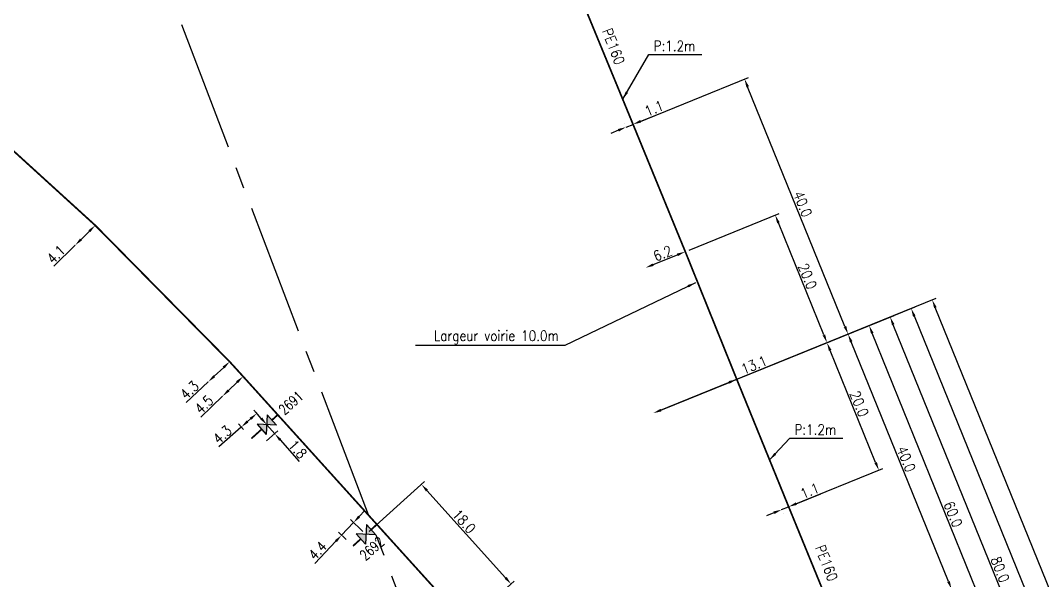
# Model space of a CAD drawing. Header units: millimetres. Extents: x 126999 to 128000, y 154000 to 155000.
# Drawn here: x 127775.3 to 127923.8, y 154167.7 to 154249.1 of the extents above; entities that cross this region are included whole.
import ezdxf
from ezdxf.enums import TextEntityAlignment as Align

# ---------------------------------------------------------------- set-up
doc = ezdxf.new("R2010")
doc.units = ezdxf.units.MM
doc.header["$PDMODE"] = 34
doc.linetypes.add('CENTER2', pattern=[28.575, 19.05, -3.175, 3.175, -3.175])
doc.layers.get('0').update_dxf_attribs({"linetype": 'CONTINUOUS'})
doc.layers.get('DEFPOINTS').update_dxf_attribs({"linetype": 'CONTINUOUS'})
doc.layers.add('G_120', color=4, linetype='CONTINUOUS')
doc.layers.add('G_300', color=7, linetype='CONTINUOUS')
doc.layers.add('G_990', color=7, linetype='CONTINUOUS', plot=False)
doc.styles.add('G_ROMANS', font='ROMANS.SHX', dxfattribs={"width": 0.75})
doc.styles.get("Standard").update_dxf_attribs({"font": 'romans.shx', "width": 0.85})
doc.linetypes.add('G_TYPB_PE', pattern='A,5,-0.3,["o",Standard,S=1.5,R=0,X=0,Y=-0.5],-1.65', length=6.95)
doc.dimstyles.get("Standard").update_dxf_attribs({"dimtxt": 1.5, "dimasz": 1.2, "dimexe": 0.625, "dimexo": 0.625, "dimgap": 0.25, "dimtad": 1, "dimdec": 1, "dimzin": 0, "dimdsep": 46, "dimtxsty": 'Standard', "dimcen": -0.5, "dimadec": 0, "dimazin": 0, "dimtfac": 1, "dimtdec": 1, "dimtmove": 0, "dimatfit": 3, "dimfxl": 1, "dimtolj": 1, "dimtzin": 0, "dimarcsym": 0})

# ---------------------------------------------------------------- blocks, each defined once
blk = doc.blocks.new('*D178')
at = {"layer": 'DEFPOINTS', "color": 0, "linetype": 'Continuous', "transparency": 16777216}
for p in [(127807.66, 154197.38), (127804.68, 154194.51), (127804.68, 154194.51)]:
    blk.add_point(p, dxfattribs=at)
at = {"layer": 'G_120', "color": 0, "linetype": 'Continuous', "lineweight": -2, "transparency": 16777216}
for p, q in [((127806.79, 154196.54), (127805.55, 154195.34)), ((127804.68, 154194.51), (127801.54, 154191.47))]:
    blk.add_line(p, q, dxfattribs=at)
at = {"layer": 'G_120', "color": 0, "linetype": 'Continuous', "transparency": 16777216}
for points in [[(127806.65, 154196.69), (127806.93, 154196.4), (127807.66, 154197.38)], [(127805.41, 154195.49), (127805.69, 154195.2), (127804.68, 154194.51)]]:
    blk.add_solid(points, dxfattribs=at)
at = {"layer": 'G_120', "color": 0, "linetype": 'Continuous', "transparency": 16777216, "insert": (127801.99, 154193.29), "char_height": 1.5, "attachment_point": 5, "rotation": 43.9895}
blk.add_mtext('\\A1;4.5', dxfattribs=at)
blk = doc.blocks.new('*D179')
at = {"layer": 'DEFPOINTS', "color": 0, "linetype": 'Continuous', "transparency": 16777216}
for p in [(127805.71, 154199.52), (127802.59, 154196.58), (127802.59, 154196.58)]:
    blk.add_point(p, dxfattribs=at)
at = {"layer": 'G_120', "color": 0, "linetype": 'Continuous', "lineweight": -2, "transparency": 16777216}
for p, q in [((127804.84, 154198.7), (127803.46, 154197.4)), ((127802.59, 154196.58), (127799.4, 154193.59))]:
    blk.add_line(p, q, dxfattribs=at)
at = {"layer": 'G_120', "color": 0, "linetype": 'Continuous', "transparency": 16777216}
for points in [[(127804.7, 154198.84), (127804.98, 154198.55), (127805.71, 154199.52)], [(127803.33, 154197.55), (127803.6, 154197.26), (127802.59, 154196.58)]]:
    blk.add_solid(points, dxfattribs=at)
at = {"layer": 'G_120', "color": 0, "linetype": 'Continuous', "transparency": 16777216, "insert": (127799.87, 154195.4), "char_height": 1.5, "attachment_point": 5, "rotation": 43.2192}
blk.add_mtext('\\A1;4.3', dxfattribs=at)
blk = doc.blocks.new('*D180')
at = {"layer": 'DEFPOINTS', "color": 0, "linetype": 'Continuous', "transparency": 16777216}
for p in [(127786.18, 154219.33), (127783.26, 154216.44), (127783.26, 154216.44)]:
    blk.add_point(p, dxfattribs=at)
at = {"layer": 'G_120', "color": 0, "linetype": 'Continuous', "lineweight": -2, "transparency": 16777216}
for p, q in [((127785.33, 154218.49), (127784.11, 154217.29)), ((127783.26, 154216.44), (127780.18, 154213.41))]:
    blk.add_line(p, q, dxfattribs=at)
at = {"layer": 'G_120', "color": 0, "linetype": 'Continuous', "transparency": 16777216}
for points in [[(127785.19, 154218.63), (127785.47, 154218.35), (127786.18, 154219.33)], [(127783.97, 154217.43), (127784.25, 154217.14), (127783.26, 154216.44)]]:
    blk.add_solid(points, dxfattribs=at)
at = {"layer": 'G_120', "color": 0, "linetype": 'Continuous', "transparency": 16777216, "insert": (127780.48, 154215.1), "char_height": 1.5, "attachment_point": 5, "rotation": 44.6516}
blk.add_mtext('\\A1;4.1', dxfattribs=at)
blk = doc.blocks.new('*D60')
at = {"layer": 'DEFPOINTS', "color": 0, "linetype": 'Continuous', "transparency": 16777216}
for p in [(127879.39, 154196.96), (127879.39, 154196.96), (127867.25, 154192.04)]:
    blk.add_point(p, dxfattribs=at)
at = {"layer": 'G_120', "color": 0, "linetype": 'Continuous', "lineweight": -2, "transparency": 16777216}
for p, q in [((127879.39, 154196.96), (127884.06, 154198.86)), ((127868.36, 154192.49), (127878.28, 154196.51))]:
    blk.add_line(p, q, dxfattribs=at)
at = {"layer": 'G_120', "color": 0, "linetype": 'Continuous', "transparency": 16777216}
for points in [[(127878.2, 154196.7), (127878.35, 154196.33), (127879.39, 154196.96)], [(127868.29, 154192.67), (127868.44, 154192.3), (127867.25, 154192.04)]]:
    blk.add_solid(points, dxfattribs=at)
at = {"layer": 'G_120', "color": 0, "linetype": 'Continuous', "transparency": 16777216, "insert": (127881.9, 154199.06), "char_height": 1.5, "attachment_point": 5, "rotation": 22.0911}
blk.add_mtext('\\A1;13.1', dxfattribs=at)
blk = doc.blocks.new('*D62')
at = {"layer": 'DEFPOINTS', "color": 0, "linetype": 'Continuous', "transparency": 16777216}
for p in [(127863.3, 154233.6), (127864.32, 154234.01), (127864.32, 154234.01)]:
    blk.add_point(p, dxfattribs=at)
at = {"layer": 'G_120', "color": 0, "linetype": 'Continuous', "lineweight": -2, "transparency": 16777216}
for p, q in [((127864.08, 154234.59), (127864.08, 154234.59)), ((127865.43, 154234.47), (127868.97, 154235.9)), ((127862.19, 154233.15), (127861.08, 154232.7)), ((127863.06, 154234.18), (127863.06, 154234.18)), ((127863.3, 154233.6), (127864.32, 154234.01))]:
    blk.add_line(p, q, dxfattribs=at)
at = {"layer": 'G_120', "color": 0, "linetype": 'Continuous', "transparency": 16777216}
for points in [[(127865.36, 154234.65), (127865.51, 154234.28), (127864.32, 154234.01)], [(127862.11, 154233.33), (127862.26, 154232.96), (127863.3, 154233.6)]]:
    blk.add_solid(points, dxfattribs=at)
at = {"layer": 'G_120', "color": 0, "linetype": 'Continuous', "transparency": 16777216, "insert": (127867.38, 154236.34), "char_height": 1.5, "attachment_point": 5, "rotation": 22.0911}
blk.add_mtext('\\A1;1.1', dxfattribs=at)
blk = doc.blocks.new('*D63')
at = {"layer": 'DEFPOINTS', "color": 0, "linetype": 'Continuous', "transparency": 16777216}
for p in [(127871.88, 154215.5), (127871.88, 154215.5), (127866.14, 154213.17)]:
    blk.add_point(p, dxfattribs=at)
at = {"layer": 'G_120', "color": 0, "linetype": 'Continuous', "lineweight": -2, "transparency": 16777216}
blk.add_line((127867.25, 154213.62), (127870.77, 154215.05), dxfattribs=at)
at = {"layer": 'G_120', "color": 0, "linetype": 'Continuous', "transparency": 16777216}
for points in [[(127870.69, 154215.23), (127870.85, 154214.86), (127871.88, 154215.5)], [(127867.17, 154213.8), (127867.32, 154213.43), (127866.14, 154213.17)]]:
    blk.add_solid(points, dxfattribs=at)
at = {"layer": 'G_120', "color": 0, "linetype": 'Continuous', "transparency": 16777216, "insert": (127868.63, 154215.26), "char_height": 1.5, "attachment_point": 5, "rotation": 22.0911}
blk.add_mtext('\\A1;6.2', dxfattribs=at)
blk = doc.blocks.new('*D64')
at = {"layer": 'DEFPOINTS', "color": 0, "linetype": 'Continuous', "transparency": 16777216}
for p in [(127886.93, 154178.44), (127886.93, 154178.44), (127885.91, 154178.02)]:
    blk.add_point(p, dxfattribs=at)
at = {"layer": 'G_120', "color": 0, "linetype": 'Continuous', "lineweight": -2, "transparency": 16777216}
for p, q in [((127888.04, 154178.89), (127891.59, 154180.33)), ((127885.91, 154178.02), (127886.93, 154178.44)), ((127884.8, 154177.57), (127883.69, 154177.12)), ((127886.15, 154177.45), (127886.15, 154177.45)), ((127887.17, 154177.86), (127887.17, 154177.86))]:
    blk.add_line(p, q, dxfattribs=at)
at = {"layer": 'G_120', "color": 0, "linetype": 'Continuous', "transparency": 16777216}
for points in [[(127887.97, 154179.08), (127888.12, 154178.7), (127886.93, 154178.44)], [(127884.72, 154177.76), (127884.88, 154177.39), (127885.91, 154178.02)]]:
    blk.add_solid(points, dxfattribs=at)
at = {"layer": 'G_120', "color": 0, "linetype": 'Continuous', "transparency": 16777216, "insert": (127889.99, 154180.76), "char_height": 1.5, "attachment_point": 5, "rotation": 22.0911}
blk.add_mtext('\\A1;1.1', dxfattribs=at)
blk = doc.blocks.new('*D70')
at = {"layer": 'DEFPOINTS', "color": 0, "linetype": 'Continuous', "transparency": 16777216}
for p in [(127884.98, 154220.82), (127871.88, 154215.5), (127867.25, 154192.04)]:
    blk.add_point(p, dxfattribs=at)
at = {"layer": 'G_120', "color": 0, "linetype": 'Continuous', "lineweight": -2, "transparency": 16777216}
for p, q in [((127872.46, 154215.73), (127885.56, 154221.05)), ((127892.05, 154203.4), (127885.43, 154219.7)), ((127867.83, 154192.27), (127893.08, 154202.52))]:
    blk.add_line(p, q, dxfattribs=at)
at = {"layer": 'G_120', "color": 0, "linetype": 'Continuous', "transparency": 16777216}
for points in [[(127885.62, 154219.78), (127885.25, 154219.63), (127884.98, 154220.82)], [(127892.24, 154203.47), (127891.87, 154203.32), (127892.5, 154202.28)]]:
    blk.add_solid(points, dxfattribs=at)
at = {"layer": 'G_120', "color": 0, "linetype": 'Continuous', "transparency": 16777216, "insert": (127889.67, 154211.93), "char_height": 1.5, "attachment_point": 5, "rotation": 292.0911}
blk.add_mtext('\\A1;20.0', dxfattribs=at)
blk = doc.blocks.new('*D71')
at = {"layer": 'DEFPOINTS', "color": 0, "linetype": 'Continuous', "transparency": 16777216}
for p in [(127880.52, 154240.59), (127864.32, 154234.01), (127867.25, 154192.04)]:
    blk.add_point(p, dxfattribs=at)
at = {"layer": 'G_120', "color": 0, "linetype": 'Continuous', "lineweight": -2, "transparency": 16777216}
for p, q in [((127864.9, 154234.25), (127881.1, 154240.82)), ((127895.11, 154204.64), (127880.97, 154239.48)), ((127867.83, 154192.27), (127896.14, 154203.76))]:
    blk.add_line(p, q, dxfattribs=at)
at = {"layer": 'G_120', "color": 0, "linetype": 'Continuous', "transparency": 16777216}
for points in [[(127881.16, 154239.55), (127880.78, 154239.4), (127880.52, 154240.59)], [(127895.3, 154204.71), (127894.93, 154204.56), (127895.56, 154203.53)]]:
    blk.add_solid(points, dxfattribs=at)
at = {"layer": 'G_120', "color": 0, "linetype": 'Continuous', "transparency": 16777216, "insert": (127888.97, 154222.43), "char_height": 1.5, "attachment_point": 5, "rotation": 292.0911}
blk.add_mtext('\\A1;40.0', dxfattribs=at)
blk = doc.blocks.new('*D72')
at = {"layer": 'DEFPOINTS', "color": 0, "linetype": 'Continuous', "transparency": 16777216}
for p in [(127892.5, 154202.28), (127867.25, 154192.04), (127886.93, 154178.44)]:
    blk.add_point(p, dxfattribs=at)
at = {"layer": 'G_120', "color": 0, "linetype": 'Continuous', "lineweight": -2, "transparency": 16777216}
for p, q in [((127867.83, 154192.27), (127893.08, 154202.52)), ((127899.57, 154184.87), (127892.96, 154201.17)), ((127887.51, 154178.67), (127900.6, 154183.99))]:
    blk.add_line(p, q, dxfattribs=at)
at = {"layer": 'G_120', "color": 0, "linetype": 'Continuous', "transparency": 16777216}
for points in [[(127893.14, 154201.25), (127892.77, 154201.1), (127892.5, 154202.28)], [(127899.76, 154184.94), (127899.39, 154184.79), (127900.03, 154183.75)]]:
    blk.add_solid(points, dxfattribs=at)
at = {"layer": 'G_120', "color": 0, "linetype": 'Continuous', "transparency": 16777216, "insert": (127897.19, 154193.4), "char_height": 1.5, "attachment_point": 5, "rotation": 292.0911}
blk.add_mtext('\\A1;20.0', dxfattribs=at)
blk = doc.blocks.new('*D73')
at = {"layer": 'DEFPOINTS', "color": 0, "linetype": 'Continuous', "transparency": 16777216}
for p in [(127895.56, 154203.53), (127867.25, 154192.04), (127894.51, 154159.93)]:
    blk.add_point(p, dxfattribs=at)
at = {"layer": 'G_120', "color": 0, "linetype": 'Continuous', "lineweight": -2, "transparency": 16777216}
for p, q in [((127867.83, 154192.27), (127896.14, 154203.76)), ((127910.15, 154167.57), (127896.01, 154202.41)), ((127895.09, 154160.17), (127911.18, 154166.7))]:
    blk.add_line(p, q, dxfattribs=at)
at = {"layer": 'G_120', "color": 0, "linetype": 'Continuous', "transparency": 16777216}
for points in [[(127896.2, 154202.49), (127895.83, 154202.34), (127895.56, 154203.53)], [(127910.34, 154167.65), (127909.97, 154167.5), (127910.6, 154166.46)]]:
    blk.add_solid(points, dxfattribs=at)
at = {"layer": 'G_120', "color": 0, "linetype": 'Continuous', "transparency": 16777216, "insert": (127904.01, 154185.37), "char_height": 1.5, "attachment_point": 5, "rotation": 292.0911}
blk.add_mtext('\\A1;40.0', dxfattribs=at)
blk = doc.blocks.new('*D74')
at = {"layer": 'DEFPOINTS', "color": 0, "linetype": 'Continuous', "transparency": 16777216}
for p in [(127898.62, 154204.77), (127867.25, 154192.04), (127902, 154141.38)]:
    blk.add_point(p, dxfattribs=at)
at = {"layer": 'G_120', "color": 0, "linetype": 'Continuous', "lineweight": -2, "transparency": 16777216}
for p, q in [((127867.83, 154192.27), (127899.2, 154205)), ((127920.73, 154150.28), (127899.07, 154203.66)), ((127902.58, 154141.62), (127921.76, 154149.41))]:
    blk.add_line(p, q, dxfattribs=at)
at = {"layer": 'G_120', "color": 0, "linetype": 'Continuous', "transparency": 16777216}
for points in [[(127899.26, 154203.73), (127898.89, 154203.58), (127898.62, 154204.77)], [(127920.92, 154150.36), (127920.55, 154150.21), (127921.18, 154149.17)]]:
    blk.add_solid(points, dxfattribs=at)
at = {"layer": 'G_120', "color": 0, "linetype": 'Continuous', "transparency": 16777216, "insert": (127910.83, 154177.35), "char_height": 1.5, "attachment_point": 5, "rotation": 292.0911}
blk.add_mtext('\\A1;60.0', dxfattribs=at)
blk = doc.blocks.new('*D75')
at = {"layer": 'DEFPOINTS', "color": 0, "linetype": 'Continuous', "transparency": 16777216}
for p in [(127901.68, 154206.01), (127867.25, 154192.04), (127909.76, 154122.95)]:
    blk.add_point(p, dxfattribs=at)
at = {"layer": 'G_120', "color": 0, "linetype": 'Continuous', "lineweight": -2, "transparency": 16777216}
for p, q in [((127867.83, 154192.27), (127902.26, 154206.24)), ((127931.31, 154132.99), (127902.13, 154204.9)), ((127910.34, 154123.19), (127932.34, 154132.12))]:
    blk.add_line(p, q, dxfattribs=at)
at = {"layer": 'G_120', "color": 0, "linetype": 'Continuous', "transparency": 16777216}
for points in [[(127902.31, 154204.97), (127901.94, 154204.82), (127901.68, 154206.01)], [(127931.5, 154133.07), (127931.13, 154132.92), (127931.76, 154131.88)]]:
    blk.add_solid(points, dxfattribs=at)
at = {"layer": 'G_120', "color": 0, "linetype": 'Continuous', "transparency": 16777216, "insert": (127917.65, 154169.32), "char_height": 1.5, "attachment_point": 5, "rotation": 292.0911}
blk.add_mtext('\\A1;80.0', dxfattribs=at)
blk = doc.blocks.new('*D76')
at = {"layer": 'DEFPOINTS', "color": 0, "linetype": 'Continuous', "transparency": 16777216}
for p in [(127904.73, 154207.25), (127867.25, 154192.04), (127917.28, 154104.42)]:
    blk.add_point(p, dxfattribs=at)
at = {"layer": 'G_120', "color": 0, "linetype": 'Continuous', "lineweight": -2, "transparency": 16777216}
for p, q in [((127867.83, 154192.27), (127905.31, 154207.48)), ((127941.89, 154115.7), (127905.19, 154206.14)), ((127917.86, 154104.65), (127942.92, 154114.83))]:
    blk.add_line(p, q, dxfattribs=at)
at = {"layer": 'G_120', "color": 0, "linetype": 'Continuous', "transparency": 16777216}
for points in [[(127905.37, 154206.21), (127905, 154206.06), (127904.73, 154207.25)], [(127942.08, 154115.78), (127941.71, 154115.63), (127942.34, 154114.59)]]:
    blk.add_solid(points, dxfattribs=at)
at = {"layer": 'G_120', "color": 0, "linetype": 'Continuous', "transparency": 16777216, "insert": (127924.47, 154161.3), "char_height": 1.5, "attachment_point": 5, "rotation": 292.0911}
blk.add_mtext('\\A1;100.0', dxfattribs=at)
blk = doc.blocks.new('*D77')
at = {"layer": 'DEFPOINTS', "color": 0, "linetype": 'Continuous', "transparency": 16777216}
for p in [(127907.79, 154208.49), (127867.25, 154192.04), (127925.03, 154085.98)]:
    blk.add_point(p, dxfattribs=at)
at = {"layer": 'G_120', "color": 0, "linetype": 'Continuous', "lineweight": -2, "transparency": 16777216}
for p, q in [((127867.83, 154192.27), (127908.37, 154208.73)), ((127952.47, 154098.41), (127908.24, 154207.38)), ((127925.6, 154086.21), (127953.5, 154097.53))]:
    blk.add_line(p, q, dxfattribs=at)
at = {"layer": 'G_120', "color": 0, "linetype": 'Continuous', "transparency": 16777216}
for points in [[(127908.43, 154207.45), (127908.06, 154207.3), (127907.79, 154208.49)], [(127952.66, 154098.49), (127952.29, 154098.34), (127952.92, 154097.3)]]:
    blk.add_solid(points, dxfattribs=at)
at = {"layer": 'G_120', "color": 0, "linetype": 'Continuous', "transparency": 16777216, "insert": (127931.28, 154153.27), "char_height": 1.5, "attachment_point": 5, "rotation": 292.0911}
blk.add_mtext('\\A1;120.0', dxfattribs=at)
blk = doc.blocks.new('G_300_04')
h = blk.add_hatch(color=256)
h.paths.add_polyline_path([(-1, 1), (-1, -1), (0, 0)])
h.paths.add_polyline_path([(1, 1), (0, 0), (1, -1)])
at = {"flags": 128}
for points in [[(1, 1), (-1, -1)], [(1, -1), (-1, 1)], [(-1, 1), (-1, -1)], [(1, 1), (1, -1)]]:
    blk.add_lwpolyline(points, dxfattribs=at)
at = {"color": 0, "linetype": 'Continuous', "style": 'G_ROMANS', "width": 0.75}
blk.add_attdef('NUM', text='', height=1.5, dxfattribs=at).set_placement((0, 2.07), align=Align.MIDDLE)
at = {"color": 0, "linetype": 'Continuous', "style": 'G_ROMANS', "width": 0.75, "flags": 3}
for tag, p in [('DEF_LEG', (0, -2.5)), ('DEF_COUP', (0, -5)), ('DEF_TYPE', (0, -7.5))]:
    blk.add_attdef(tag, text='', height=1.2, dxfattribs=at).set_placement(p, align=Align.MIDDLE)
blk = doc.blocks.new('*D93')
at = {"layer": 'DEFPOINTS', "color": 0, "linetype": 'Continuous', "transparency": 16777216}
for p in [(127823.7, 154176.15), (127825.52, 154174.44), (127823.08, 154173.27)]:
    blk.add_point(p, dxfattribs=at)
at = {"layer": 'G_300', "color": 0, "linetype": 'Continuous', "lineweight": -2, "transparency": 16777216}
for p, q in [((127824.53, 154177.02), (127825.35, 154177.89)), ((127823.7, 154176.15), (127821.97, 154174.31)), ((127825.06, 154174.87), (127823.25, 154176.58)), ((127822.62, 154173.69), (127821.51, 154174.74)), ((127821.14, 154173.44), (127818.1, 154170.22))]:
    blk.add_line(p, q, dxfattribs=at)
at = {"layer": 'G_300', "color": 0, "linetype": 'Continuous', "transparency": 16777216}
for points in [[(127824.38, 154177.16), (127824.67, 154176.88), (127823.7, 154176.15)], [(127821, 154173.58), (127821.29, 154173.3), (127821.97, 154174.31)]]:
    blk.add_solid(points, dxfattribs=at)
at = {"layer": 'G_300', "color": 0, "linetype": 'Continuous', "transparency": 16777216, "insert": (127818.48, 154172.08), "char_height": 1.5, "attachment_point": 5, "rotation": 46.6184}
blk.add_mtext('\\A1;4.4', dxfattribs=at)
blk = doc.blocks.new('*D94')
at = {"layer": 'DEFPOINTS', "color": 0, "linetype": 'Continuous', "transparency": 16777216}
for p in [(127811.1, 154190.37), (127811.1, 154190.37), (127810.61, 154187.59)]:
    blk.add_point(p, dxfattribs=at)
at = {"layer": 'G_300', "color": 0, "linetype": 'Continuous', "lineweight": -2, "transparency": 16777216}
for p, q in [((127810.31, 154191.27), (127809.52, 154192.17)), ((127811.1, 154190.37), (127812.26, 154189.05)), ((127811.08, 154188), (127812.73, 154189.46)), ((127813.06, 154188.15), (127815.83, 154185.01))]:
    blk.add_line(p, q, dxfattribs=at)
at = {"layer": 'G_300', "color": 0, "linetype": 'Continuous', "transparency": 16777216}
for points in [[(127810.46, 154191.4), (127810.16, 154191.13), (127811.1, 154190.37)], [(127813.21, 154188.28), (127812.91, 154188.02), (127812.26, 154189.05)]]:
    blk.add_solid(points, dxfattribs=at)
at = {"layer": 'G_300', "color": 0, "linetype": 'Continuous', "transparency": 16777216, "insert": (127815.59, 154186.79), "char_height": 1.5, "attachment_point": 5, "rotation": 311.4255}
blk.add_mtext('\\A1;1.8', dxfattribs=at)
blk = doc.blocks.new('*D95')
at = {"layer": 'DEFPOINTS', "color": 0, "linetype": 'Continuous', "transparency": 16777216}
for p in [(127809.65, 154192.01), (127811.1, 154190.37), (127808.15, 154189.18)]:
    blk.add_point(p, dxfattribs=at)
at = {"layer": 'G_300', "color": 0, "linetype": 'Continuous', "lineweight": -2, "transparency": 16777216}
for p, q in [((127810.69, 154190.83), (127809.24, 154192.48)), ((127807.4, 154190.02), (127804.12, 154187.13)), ((127807.73, 154189.65), (127806.98, 154190.49)), ((127808.75, 154191.22), (127808.3, 154190.82))]:
    blk.add_line(p, q, dxfattribs=at)
at = {"layer": 'G_300', "color": 0, "linetype": 'Continuous', "transparency": 16777216}
for points in [[(127808.62, 154191.37), (127808.88, 154191.07), (127809.65, 154192.01)], [(127808.17, 154190.97), (127808.43, 154190.67), (127807.4, 154190.02)]]:
    blk.add_solid(points, dxfattribs=at)
at = {"layer": 'G_300', "color": 0, "linetype": 'Continuous', "transparency": 16777216, "insert": (127804.65, 154188.93), "char_height": 1.5, "attachment_point": 5, "rotation": 41.4255}
blk.add_mtext('\\A1;4.3', dxfattribs=at)
blk = doc.blocks.new('*D96')
at = {"layer": 'DEFPOINTS', "color": 0, "linetype": 'Continuous', "transparency": 16777216}
for p in [(127825.52, 154174.44), (127846.6, 154167.22), (127840.75, 154161.95)]:
    blk.add_point(p, dxfattribs=at)
at = {"layer": 'G_300', "color": 0, "linetype": 'Continuous', "lineweight": -2, "transparency": 16777216}
for p, q in [((127825.98, 154174.86), (127834.04, 154182.11)), ((127834.38, 154180.8), (127845.8, 154168.11)), ((127841.22, 154162.37), (127847.07, 154167.64))]:
    blk.add_line(p, q, dxfattribs=at)
at = {"layer": 'G_300', "color": 0, "linetype": 'Continuous', "transparency": 16777216}
for points in [[(127834.52, 154180.94), (127834.23, 154180.67), (127833.57, 154181.69)], [(127845.95, 154168.25), (127845.65, 154167.98), (127846.6, 154167.22)]]:
    blk.add_solid(points, dxfattribs=at)
at = {"layer": 'G_300', "color": 0, "linetype": 'Continuous', "transparency": 16777216, "insert": (127839.76, 154176.31), "char_height": 1.5, "attachment_point": 5, "rotation": 312.0052}
blk.add_mtext('\\A1;18.0', dxfattribs=at)

msp = doc.modelspace()

# ---------------------------------------------------------------- linework, layer by layer
at = {"layer": 'G_120', "linetype": 'G_TYPB_PE', "const_width": 0.25, "flags": 128}
for points in [[(127960.73, 153999.94), (127960.73, 153999.94), (127954.83, 154014.29), (127948.87, 154028.06), (127943.1, 154041.91), (127934.26, 154063.37), (127934.26, 154063.37), (127934.26, 154063.37), (127925.03, 154085.98), (127917.28, 154104.42), (127909.76, 154122.95), (127902, 154141.38), (127894.51, 154159.93), (127886.93, 154178.44), (127879.39, 154196.96), (127871.91, 154215.51), (127864.32, 154234.01), (127857.06, 154251.63), (127849.56, 154270.18), (127846.01, 154279.53), (127842.22, 154288.79), (127834.45, 154307.22), (127828.85, 154320.86)], [(127811.85, 154191.03), (127812.7, 154191.8)], [(127808.87, 154188.36), (127810.36, 154189.7)], [(127826.26, 154175.11), (127826.57, 154175.39)], [(127826.57, 154175.39), (127827.1, 154175.87)], [(127823.63, 154172.74), (127824.77, 154173.77)]]:
    msp.add_lwpolyline(points, dxfattribs=at)
for points in [[(127686.32, 154297.74), (127690.97, 154301.96, -0.314819), (127695.57, 154301.46), (127703.31, 154294.69), (127715.51, 154284.02), (127743.84, 154258.15), (127769.27, 154234.73), (127786.18, 154219.33), (127805.71, 154199.52), (127807.66, 154197.38), (127825.88, 154177.22)], [(127825.88, 154177.22), (127835.76, 154166.29), (127841.87, 154156.69), (127842.23, 154157), (127852.91, 154144.86), (127853.97, 154143.81, 0.395992), (127856.01, 154143.75), (127862.13, 154149.69), (127862.33, 154149.45)]]:
    msp.add_lwpolyline(points, format="xyb", dxfattribs=at)
at = {"layer": 'G_990', "linetype": 'CENTER2'}
msp.add_lwpolyline([(127000, 154302.45), (127300.37, 154503.88), (127565.93, 154543.05), (127717.28, 154462.14), (127893.42, 154000), (128000, 154000), (128000, 155000), (127000, 155000), (127000, 154302.45)], dxfattribs=at)

# ---------------------------------------------------------------- block references
at = {"layer": 'G_300'}
ref = msp.add_blockref('G_300_04', (127811.1, 154190.37), dxfattribs=dict(at, rotation=42.00519563635355))
ref.add_attrib('NUM', '2691', dxfattribs={"layer": '0', "color": 0, "linetype": 'Continuous', "height": 1.5, "rotation": 42.0052, "style": 'G_ROMANS', "width": 0.75}).set_placement((127814.62, 154193.55), align=Align.MIDDLE)
ref = msp.add_blockref('G_300_04', (127825.52, 154174.44), dxfattribs=dict(at, rotation=42.00519563635353))
ref.add_attrib('NUM', '2692', dxfattribs={"layer": '0', "color": 0, "linetype": 'Continuous', "height": 1.5, "rotation": 42.0052, "style": 'G_ROMANS', "width": 0.75}).set_placement((127826.39, 154172.39), align=Align.MIDDLE)

# ---------------------------------------------------------------- texts
at = {"layer": 'G_120', "linetype": 'Continuous', "width": 0.85}
for p in [(127861.48, 154245.33), (127892.43, 154170.27)]:
    msp.add_text('PE160', height=1.5, rotation=291.1777, dxfattribs=at).set_placement(p, align=Align.MIDDLE)
at = {"layer": 'G_120', "linetype": 'Continuous', "char_height": 1.5}
for s, insert, attachment_point in [('\\A1;P:1.2m', (127867.31, 154246.16), 1), ('\\A1;Largeur voirie 10.0m', (127853.53, 154204.05), 3), ('\\A1;P:1.2m', (127887.78, 154190.41), 1)]:
    msp.add_mtext(s, dxfattribs=dict(at, insert=insert, attachment_point=attachment_point))

# ---------------------------------------------------------------- dimensions: what is measured, and where the dimension line sits
at = {"layer": 'G_120', "linetype": 'Continuous'}
for base, p1, p2, angle, picture, middle, dimtype in [((127880.52, 154240.59), (127867.25, 154192.04), (127864.32, 154234.01), 112.0911, '*D71', (127888.04, 154222.06), 160), ((127864.32, 154234.01), (127863.3, 154233.6), (127864.32, 154234.01), 22.0911, '*D62', (127867.76, 154235.41), 161), ((127884.98, 154220.82), (127867.25, 154192.04), (127871.88, 154215.5), 112.0911, '*D70', (127888.74, 154211.55), 160), ((127783.26, 154216.44), (127786.18, 154219.33), (127783.26, 154216.44), 224.6516, '*D180', (127781.18, 154214.39), 161), ((127871.88, 154215.5), (127866.14, 154213.17), (127871.88, 154215.5), 22.0911, '*D63', (127869.01, 154214.33), 161), ((127907.79, 154208.49), (127925.03, 154085.98), (127867.25, 154192.04), 112.0911, '*D77', (127930.36, 154152.9), 160), ((127904.73, 154207.25), (127917.28, 154104.42), (127867.25, 154192.04), 112.0911, '*D76', (127923.54, 154160.92), 160), ((127901.68, 154206.01), (127909.76, 154122.95), (127867.25, 154192.04), 112.0911, '*D75', (127916.72, 154168.94), 160), ((127898.62, 154204.77), (127902, 154141.38), (127867.25, 154192.04), 112.0911, '*D74', (127909.9, 154176.97), 160), ((127895.56, 154203.53), (127894.51, 154159.93), (127867.25, 154192.04), 112.0911, '*D73', (127903.08, 154184.99), 160), ((127892.5, 154202.28), (127886.93, 154178.44), (127867.25, 154192.04), 112.0911, '*D72', (127896.26, 154193.02), 160), ((127879.39, 154196.96), (127867.25, 154192.04), (127879.39, 154196.96), 22.0911, '*D60', (127882.28, 154198.13), 161), ((127802.59, 154196.58), (127805.71, 154199.52), (127802.59, 154196.58), 223.2192, '*D179', (127800.56, 154194.67), 161), ((127886.93, 154178.44), (127885.91, 154178.02), (127886.93, 154178.44), 22.0911, '*D64', (127890.37, 154179.83), 161)]:
    dim = msp.add_linear_dim(base=base, p1=p1, p2=p2, angle=angle, dimstyle='Standard', dxfattribs=at)
    dim.commit()
    dim.dimension.update_dxf_attribs({"geometry": picture, "text_midpoint": middle, "dimtype": dimtype})
dim = msp.add_linear_dim(base=(127804.68, 154194.51), p1=(127807.66, 154197.38), p2=(127804.68, 154194.51), angle=223.9895, text='4.5', dimstyle='Standard', dxfattribs=at)
dim.commit()
dim.dimension.update_dxf_attribs({"geometry": '*D178', "text_midpoint": (127802.68, 154192.57), "dimtype": 161})
at = {"layer": 'G_300', "linetype": 'Continuous'}
for base, p1, p2, angle, text, picture, middle in [((127809.65, 154192.01), (127808.15, 154189.18), (127811.1, 154190.37), 41.4255, '4.3', '*D95', (127805.31, 154188.18)), ((127846.6, 154167.22), (127825.52, 154174.44), (127840.75, 154161.95), 132.0052, '18.0', '*D96', (127839.02, 154175.64)), ((127823.7, 154176.15), (127823.08, 154173.27), (127825.52, 154174.44), 226.6184, '4.4', '*D93', (127819.21, 154171.39))]:
    dim = msp.add_linear_dim(base=base, p1=p1, p2=p2, angle=angle, text=text, dimstyle='Standard', dxfattribs=at)
    dim.commit()
    dim.dimension.update_dxf_attribs({"geometry": picture, "text_midpoint": middle, "dimtype": 160})
dim = msp.add_linear_dim(base=(127811.1, 154190.37), p1=(127810.61, 154187.59), p2=(127811.1, 154190.37), angle=131.4255, dimstyle='Standard', dxfattribs=at)
dim.commit()
dim.dimension.update_dxf_attribs({"geometry": '*D94', "text_midpoint": (127814.84, 154186.13), "dimtype": 160})

# ---------------------------------------------------------------- leaders
at = {"layer": 'G_120', "linetype": 'Continuous', "annotation_type": 0, "has_hookline": 1}
for points, hookline_direction, text_width in [([(127862.82, 154237.65), (127866.62, 154244.14), (127867.82, 154244.14)], 0, 6.25), ([(127873.4, 154211), (127854.42, 154201.88), (127853.22, 154201.88)], 1, 20.28), ([(127884.16, 154185.26), (127887.1, 154188.39), (127888.3, 154188.39)], 0, 6.25)]:
    msp.add_leader(points, dimstyle='Standard', override={"dimgap": 0.25, "dimtad": 1}, dxfattribs=dict(at, hookline_direction=hookline_direction, text_width=text_width))

doc.saveas('drawing.dxf')
